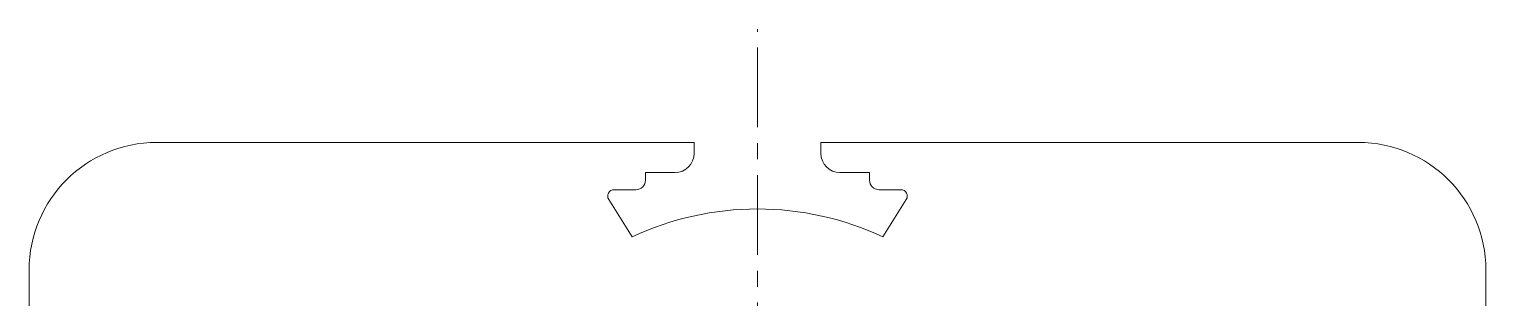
# Model space of a CAD drawing. Header units: millimetres. Extents: x 3341 to 3935, y 1079 to 1499.
# Drawn here: x 3682.73 to 3728.42, y 1190.61 to 1199.04 of the extents above; entities that cross this region are included whole.
import ezdxf

# ---------------------------------------------------------------- set-up
doc = ezdxf.new("R2010")
doc.units = ezdxf.units.MM
doc.linetypes.add('CENTERX2', pattern=[4, 2.5, -0.5, 0.5, -0.5])
doc.layers.add('1', color=1, linetype='Continuous', lineweight=18, true_color=0xff0000)
doc.layers.add('3', color=3, linetype='CENTERX2', lineweight=18, true_color=0x00ff00)

msp = doc.modelspace()

# ---------------------------------------------------------------- linework, layer by layer
at = {"layer": '1'}
for p, q in [((3686.72502, 1195.48875), (3703.58689, 1195.48875)), ((3703.58689, 1195.14556), (3703.58689, 1195.48875)), ((3707.56049, 1195.14556), (3707.56049, 1195.48875)), ((3724.42236, 1195.48875), (3707.56049, 1195.48875)), ((3702.06078, 1194.54556), (3702.06078, 1194.30741)), ((3702.98689, 1194.54556), (3702.06078, 1194.54556)), ((3708.16049, 1194.54556), (3709.08661, 1194.54556)), ((3709.08661, 1194.54556), (3709.08661, 1194.30741)), ((3700.90566, 1193.70134), (3701.64013, 1192.52726)), ((3701.76078, 1194.00741), (3701.07522, 1194.00741)), ((3709.38661, 1194.00741), (3710.07216, 1194.00741)), ((3710.24172, 1193.70134), (3709.50725, 1192.52726)), ((3682.72502, 1191.48875), (3682.72502, 1126.23798)), ((3728.42236, 1191.48875), (3728.42236, 1126.23798))]:
    msp.add_line(p, q, dxfattribs=at)
for centre, radius, start, end in [((3686.72502, 1191.48875), 4, 90, 180), ((3724.42236, 1191.48875), 4, 0, 90), ((3702.98689, 1195.14556), 0.6, 270, 0), ((3708.16049, 1195.14556), 0.6, 180, 270), ((3701.76078, 1194.30741), 0.3, 270, 0), ((3709.38661, 1194.30741), 0.3, 180, 270), ((3701.07522, 1193.80741), 0.2, 90, 212.028677), ((3710.07216, 1193.80741), 0.2, 327.971323, 90), ((3705.55928, 1184.19081), 9.21174, 89.910349, 115.179253), ((3705.58811, 1184.19081), 9.21174, 64.820747, 90.089651)]:
    msp.add_arc(centre, radius, start, end, dxfattribs=at)
at = {"layer": '3'}
msp.add_line((3705.57369, 1119.9645), (3705.57369, 1199.04475), dxfattribs=at)

doc.saveas('drawing.dxf')
